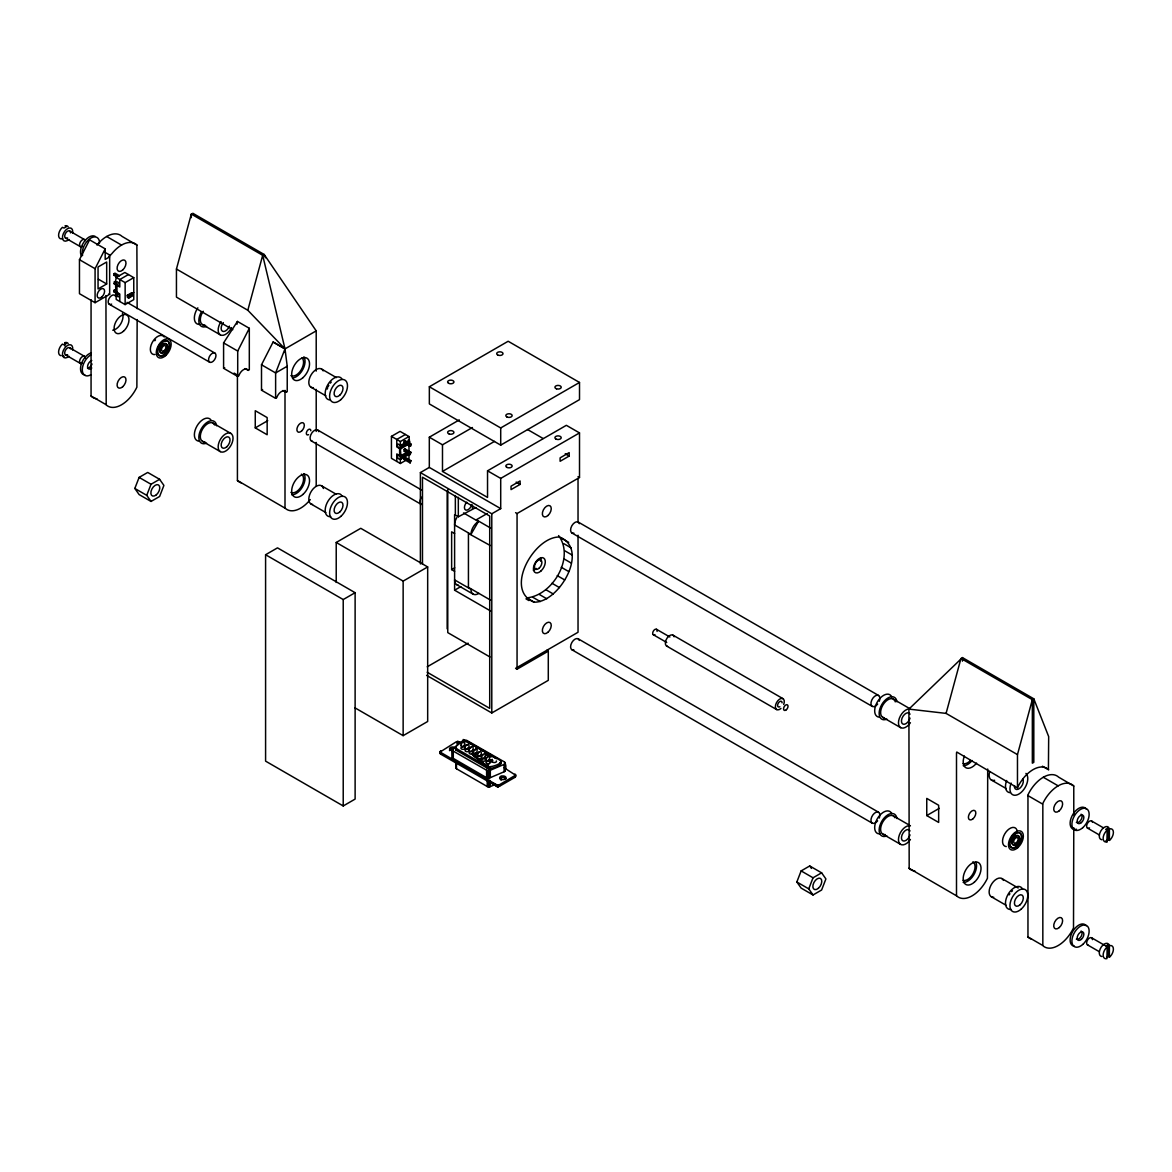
<?xml version="1.0" encoding="UTF-8"?>
<svg xmlns="http://www.w3.org/2000/svg" width="1172" height="1172" viewBox="0 0 1172 1172"><rect width="100%" height="100%" fill="white"/><g stroke="black" fill="none" stroke-linecap="round" stroke-linejoin="round"><path stroke-width="1.5" d="M192.779 213.245L264.154 254.47L316.206 330.87L285.001 348.89L273.105 342.019L261.502 364.785L261.502 390.203L275.625 398.348L276.753 397.645A7.354 4.248 -60 0 1 281.427 391.565A7.354 4.248 -60 0 1 286.115 392.239L287.228 391.653L287.228 366.25L285.001 348.89L262.689 255.306L191.314 214.095L176.445 269.047L176.445 297.131L232.774 329.654M956.762 752.028L1017.472 787.848L1017.472 754.607L946.082 713.396L960.967 658.444L1032.342 699.655L1032.342 763.192L1033.807 762.342L1033.807 698.805L962.432 657.595L908.915 709.104L909.179 868.496A27.337 15.778 -60 0 0 914.849 870.957M500.488 762.24C503.477 765.228 490.878 769.579 487.215 768.143L487.215 766.429L456.479 748.659C452.934 746.403 463.262 739.019 466.646 740.982L500.488 760.525C503.477 763.514 490.878 767.865 487.215 766.429L473.898 756.116A2.11 1.216 0 0 1 473.371 755.588L474.001 754.343M504.18 767.807L515.563 775.175L499.477 784.727L497.06 785.035L440.071 752.043L456.128 741.891L459.365 741.949M440.115 752.849L440.613 754.109L497.06 786.588L499.477 786.28L514.904 777.373L514.991 774.047M534.168 602.174C503.608 590.292 534.036 536.468 559.44 537.01C589.985 548.906 559.571 602.73 534.168 602.174L526.726 597.881C552.701 595.508 575.13 557.462 558.575 535.575M505.103 763.089L504.18 764.364L490.321 770.253L486.951 770.443L453.286 751.135L452.26 749.479L463.087 740.645L466.515 740.25L504.18 761.8C506.451 763.983 506.451 769.564 504.18 771.747L490.321 777.637L486.614 777.71L452.568 757.976L452.656 748.835M236.993 324.205L237.418 321.421L249.314 328.292L249.314 369.766L248.215 370.396L245.08 368.579M473.327 753.098L473.268 753.244A2.11 1.216 0 0 1 470.499 754.006A2.11 1.216 0 0 1 469.357 752.365M285.001 352.494L285.001 348.89L247.819 310.258L262.689 255.306L264.154 254.47L265.443 257.752M1017.472 754.607L1032.342 699.655M474.733 756.409L487.215 766.429L488.153 763.778L489.691 763.368A2.11 1.216 0 0 0 490.116 762.225L489.369 761.595M134.824 488.46L139.116 477.4L147.716 472.448L159.612 479.304L163.904 485.413L159.612 496.488L151.027 501.44L139.116 494.569L134.824 488.46L146.72 495.331L151.027 501.44M146.72 495.331L151.027 484.27L159.612 479.304M796.843 881.989L801.135 870.913L809.72 865.962L821.616 872.832L825.908 878.941L821.616 890.002L813.031 894.969L801.135 888.098L796.843 881.989L808.739 888.859L813.031 894.969M808.739 888.859L813.031 877.784L821.616 872.832M473.312 755.032L487.215 766.429L488.065 763.778A2.11 1.216 0 0 1 485.999 762.547A2.11 1.216 0 0 1 488.153 761.361M1017.472 787.848L1017.736 787.218A27.337 15.778 -60 0 1 1048.413 769.521L1048.676 736.587L1033.807 698.805M1031.521 939.124A27.337 15.778 -60 0 1 1027.961 937.073L1027.961 794.836A27.337 15.778 -60 0 1 1058.624 777.139L1073.772 786.031L1073.772 815.009M1073.772 827.696L1073.508 927.946A27.337 15.778 -60 0 1 1042.831 945.658L1042.831 803.421A27.337 15.778 -60 0 1 1073.508 785.723L1073.772 786.031M489.574 761.697L491.859 759.72A2.11 1.216 0 0 0 492.24 759.324M455.893 767.25L456.479 768.759L487.215 786.515L489.632 786.822L495.756 784.361M79.462 259.686L89.585 239.835L105.187 248.86L105.187 259.422L109.655 256.858L109.655 294.289L95.079 302.698L79.462 293.689L79.462 259.686L95.079 268.696L95.079 302.698M95.079 268.696L105.187 248.86M248.215 370.396L248.186 370.352A7.354 4.248 -60 0 0 243.512 369.678A7.354 4.248 -60 0 0 238.839 375.758L237.711 376.461L237.711 351.043L249.314 328.292M477.927 758.431L487.215 766.429L488.592 763.748M487.215 766.429L488.841 763.704M489.793 761.844L490.76 760.13M489.984 762.02L491.244 760.013M237.711 376.461L223.588 368.301L223.588 342.898L237.418 321.421M489.31 759.939L489.896 756.423A1.553 1.26 -57.8 0 0 489.149 756.013L486.512 757.976L486.307 760.877A1.553 1.26 -57.8 0 0 487.054 761.287L489.31 759.939A2.11 1.216 0 0 0 490.233 760.159M109.655 256.858L108.908 256.419L111.882 253.65A27.337 15.778 -60 0 1 136.875 244.963L137.153 308.675M455.893 748.864L456.479 750.388L487.215 768.143M483.435 754.665L482.952 754.958A2.11 1.216 0 0 1 481.209 755.193M475.173 749.933L474.821 750.153A2.11 1.216 0 0 1 472.843 750.417M1107.159 830.259L1106.939 830.421A7.252 4.19 -60 0 0 1103.145 838.332A7.252 4.19 -60 0 0 1106.939 841.862L1107.159 830.259L1105.665 829.41L1107.892 828.121L1109.591 828.882A7.252 4.19 -60 0 1 1113.4 832.413A7.252 4.19 -60 0 1 1109.591 840.324L1107.892 839.621L1107.892 828.121M1106.778 840.441L1107.892 839.621M1107.159 947.02L1106.939 947.181A7.252 4.19 -60 0 0 1103.145 955.092A7.252 4.19 -60 0 0 1106.939 958.623L1107.159 947.02L1105.665 946.17L1107.892 944.881L1109.591 945.643A7.252 4.19 -60 0 1 1113.4 949.173A7.252 4.19 -60 0 1 1109.591 957.099L1107.892 956.396L1107.892 944.881M1106.778 957.202L1107.892 956.396M117.054 277.075L114.08 275.361L114.08 273.647L114.973 273.135L119.441 275.713M114.08 275.361L114.973 274.849M116.218 277.471L124.847 272.49L133.769 277.647L133.769 299.622L125.14 304.603L116.218 299.446L115.471 281.954L116.218 277.471L125.14 282.613L133.769 277.647M106.681 283.976L98.052 288.957L98.052 266.982L106.681 262.001L106.681 283.976L98.389 279.2M128.422 274.556L119.793 279.537L119.793 287.023L114.08 283.683L114.973 281.441M114.08 283.683L114.973 283.17M114.08 290.246L114.959 289.748L114.08 291.96L114.08 290.246L117.054 291.96M116.218 295.388L119.09 293.733M127.294 295.285L131.601 292.795L133.095 293.659L133.095 295.549L128.788 298.025L127.294 297.175L127.294 295.285L128.788 296.15L133.095 293.659M133.769 292.487L128.041 295.71L128.041 297.6L130.912 295.945M223.588 368.301L224.687 367.671M287.228 366.25L275.625 372.945L261.502 364.785M261.502 390.203L262.601 389.558M255.262 427.883L267.157 434.753L267.157 417.569L255.262 410.713L255.262 427.883L267.743 420.675M429.348 386.76L508.165 341.257L579.51 382.453L579.51 399.623L500.708 445.126L429.348 403.93L429.348 386.76L500.708 427.956L579.51 382.453M408.984 454.458L408.984 458.516L400.355 463.497L391.433 458.34L391.433 436.365L400.062 431.384L408.984 436.541L409.731 443.602M405.409 434.475L396.781 439.456L396.781 446.942L400.355 449.008L408.296 444.422M391.433 436.365L400.355 441.522L408.984 436.541M404.179 441.155L405.043 440.657L410.991 444.085L410.127 446.312L404.179 442.87L404.179 441.155L410.127 444.598L410.991 444.085M404.179 442.87L405.043 442.371L410.991 445.814M401.102 448.583L400.355 445.58L408.984 440.599M401.102 446.854L409.731 441.888M404.179 449.447L405.073 448.935L411.02 452.363L410.127 454.59L404.179 451.161L404.179 449.447L410.127 452.875L411.02 452.363M404.179 451.161L405.073 450.649L408.046 452.363M515.577 512.677L517.057 513.541L579.51 477.487L579.51 432.908L500.708 478.41L500.708 508.633L429.318 467.423L429.318 437.2L459.278 419.913M408.984 444.027L408.984 451.03L400.355 456.011L396.781 453.93L396.781 461.431M401.102 459.014L401.102 457.3L408.296 453.139M409.731 454.033L400.355 459.439L400.355 463.497M404.179 457.754L405.073 457.241L411.02 460.684L410.127 462.911L404.179 459.483L404.179 457.754L410.127 461.197L411.02 460.684M404.179 459.483L405.073 457.241M429.318 437.2L442.489 444.803L472.433 427.516M265.59 554.737L277.5 547.866L355.116 592.695L355.116 799.084L343.22 805.955L265.59 761.141L265.59 554.737L343.22 599.551L355.116 592.695M420.396 563.952L420.396 472.58L429.318 467.423M442.489 444.803L442.489 471.422L494.496 441.39M336.218 582.469L336.218 542.475L360.756 528.308L427.677 566.94L427.677 721.483L403.139 735.65L354.896 707.8M442.489 471.422L487.537 497.426L487.537 470.822L566.354 425.319L579.51 432.908M490.819 611.11L454.604 590.205L454.604 514.64L458.325 516.793L475.905 507.535M520.104 484.388L511.036 489.618L511.036 486.19L520.104 480.945L520.104 484.388L516.163 482.102M569.182 456.055L560.113 461.285L560.113 457.856L569.182 452.612L569.182 456.055L565.241 453.769M487.215 513.512L476.315 519.797L490.746 528.133M478.396 521.511L470.968 534.388A10.519 6.065 -60 0 1 478.396 521.511L463.526 512.926M420.396 472.58L491.786 513.79L500.708 508.633M336.218 542.475L403.139 581.107L427.677 566.94M454.604 571.306L451.63 569.592L454.677 567.834M454.604 590.205L460.845 586.601M478.85 593.384L478.396 593.633A10.519 6.065 -60 0 1 470.968 589.34L454.604 579.891A10.519 6.065 -60 0 0 458.325 585.18M427.209 666.809L468.141 643.164M578.03 535.223L578.03 632.265L515.577 668.333L517.057 669.183L548.291 651.163L548.291 680.346L491.786 712.972L426.608 675.35M482.234 759.104L482.044 759.207A2.11 1.216 0 0 0 482.864 761.141A2.11 1.216 0 0 0 485.721 760.027A2.11 1.216 0 0 0 482.908 758.87M926.759 815.566L938.655 822.436L938.655 805.267L926.759 798.396L926.759 815.566L939.241 808.358M62.614 238.707L62.409 238.795A7.252 4.19 -60 0 1 58.6 235.279A7.252 4.19 -60 0 1 62.409 227.353L64.108 228.057L66.335 226.767L65.061 225.83A7.252 4.19 -60 0 1 68.166 226.782M64.841 345.974L65.061 342.59A7.252 4.19 -60 0 1 68.166 343.557M474.367 754.197L474.426 754.167A2.11 1.216 0 0 1 476.213 754.138L475.187 754.036M473.898 756.116L475.847 756.438A2.11 1.216 0 0 0 477.473 755.369L477.575 753.874A3.926 3.208 -57.8 0 1 478.674 752.028L480.901 751.193L481.428 753.625A3.926 3.208 -57.8 0 1 480.344 755.471L478.323 756.365A1.538 1.245 -57.8 0 1 477.766 756.043L477.458 755.398M908.915 709.104L946.082 713.396M486.966 755.369L492.87 756.13L485.237 753.171M473.268 753.244L478.015 753.933M486.79 754.841L492.87 756.13L486.087 753.552M476.594 752.702L477.092 752.805A2.11 1.216 0 0 0 479.48 752.102M474.206 754.241L472.712 753.757L475.583 756.467M486.263 753.874L492.87 756.13L486.57 755.149L492.87 756.13L486.19 753.669M467.203 741.744L487.874 753.655L477.619 747.839M477.356 747.692L463.13 739.503L465.123 740.528M465.255 740.704L467.262 741.876M527.517 429.509L543.046 438.475M578.03 476.623L579.51 477.487M1042.421 766.21L1048.676 769.828M137.153 245.27L122.005 236.378A27.337 15.778 -60 0 0 96.998 245.065M176.445 269.047L247.819 310.258M106.667 236.495L121.536 245.08M1043.3 777.256L1058.169 785.841M321.509 369.004L336.379 377.589M893.313 699.127L909.677 708.577M578.177 522.038L878.575 695.465M487.537 470.822L500.708 478.41M69.646 231.001L84.516 239.586M1091.586 821.001L1103.482 827.872M104.557 252.068L110.505 255.496M65.544 238.092L80.414 246.677M1087.484 828.106L1099.38 834.977M1027.683 795.466L1042.553 804.051M1105.665 840.91L1107.159 841.774M571.877 532.967L872.261 706.394M202.492 324.571L220.336 334.87A10.519 6.065 -60 0 0 231.485 327.589M310.99 387.214L325.86 395.799M882.794 717.337L900.653 727.651M991.307 779.981L1006.177 788.566M114.08 273.647L118.548 276.226M223.588 342.898L237.711 351.043M561.256 538.065L568.698 542.358M114.08 281.969L117.054 283.683M563.791 543.647L571.218 547.939M131.601 294.685L133.095 295.549M116.218 291.96L119.793 294.026L119.793 301.512M564.64 550.708L572.082 555.001M114.08 291.96L117.054 293.689M282.994 390.481L286.129 392.298M127.016 302.361L214.945 353.124A5.259 3.033 -60 0 1 213.157 361.298A5.259 3.033 -60 0 1 208.689 358.529A5.259 3.033 -60 0 1 214.945 353.124M108.908 293.85L109.655 294.289M563.791 558.766L571.218 563.058M106.681 296.003L105.934 295.578L106.198 404.897A27.337 15.778 -60 0 0 136.875 387.185L137.153 319.546M234.092 373.106L237.242 374.923M109.216 304.222L209.685 362.221M561.256 567.263L568.698 571.555M317.671 430.021L421.437 489.925M672.948 635.136L782.999 698.673M656.496 629.291L669.886 637.011M557.242 575.628L564.684 579.92M653.346 634.755L666.736 642.476M311.371 440.95L421.407 504.487A6.314 3.648 -60 0 1 421.407 497.206M666.648 646.065L776.684 709.602M470.968 534.388L454.604 524.953A10.519 6.065 -60 0 1 456.787 517.614M552.012 583.29L559.44 587.582M454.604 533.538L451.63 531.824L451.63 569.592M545.903 589.721L553.345 594.014M539.369 594.497L546.797 598.789M532.821 597.28L540.263 601.573M525.95 598.833L528.924 600.562M213.011 423.121L230.855 433.42A10.519 6.065 -60 0 1 227.515 449.711A10.519 6.065 -60 0 1 218.417 444.452A10.519 6.065 -60 0 1 230.855 433.42M321.509 485.765L336.379 494.35M893.313 815.888L909.677 825.337M1001.826 878.531L1018.175 887.98M578.177 638.813L878.575 812.24M64.841 342.678L66.335 343.543L64.108 344.832L62.409 344.129A7.252 4.19 -60 0 0 58.644 351.248A7.252 4.19 -60 0 0 61.164 355.687M69.646 347.762L84.516 356.347M1091.586 937.761L1104.962 945.496M65.544 354.867L80.414 363.452M490.746 600.24L468.434 587.362L468.434 533.45L490.292 545.551M1087.484 944.866L1099.38 951.737M62.614 355.482L64.108 356.332M571.877 649.742L872.261 823.169M456.787 584.711L473.136 594.16M202.492 441.331L220.336 451.63M310.99 503.975L325.86 512.56M882.794 834.112L900.653 844.411M991.307 896.756L1006.177 905.341M546.797 650.299L548.291 651.163M91.064 299.71L91.064 396.004L105.934 404.589M237.418 375.567L237.418 480.491L285.265 508.282A27.337 15.778 -60 0 0 310.272 499.594M908.915 868.188L956.762 895.965A27.337 15.778 -60 0 0 987.439 878.253L987.703 769.022M1027.683 936.765L1042.553 945.35M489.969 656.979L447.763 632.616L447.763 489.764M139.116 477.4L151.027 484.27M801.135 870.913L813.031 877.784M427.179 672.245L489.706 708.342L489.706 516.017L422.477 477.209L422.477 564.303M486.644 754.241L491.258 756.907M488.914 760.364L491.962 762.122M471.803 754.05L473.283 755.237M473.327 755.471L474.308 756.292M475.847 756.438L477.458 757.888M237.418 480.491L237.682 480.813A27.337 15.778 -60 0 0 241.256 482.864M91.064 396.004L91.328 396.312A27.337 15.778 -60 0 0 96.998 398.788M504.678 769.55L505.103 770.473M809.72 865.962L811.434 868.408M408.984 451.03L409.731 452.319M401.102 457.3L400.355 449.008M465.094 748.263L465.401 748.908A1.538 1.245 -57.8 0 0 465.958 749.23L467.98 748.337A3.926 3.208 -57.8 0 0 469.078 746.491L468.727 744.176L466.31 744.894A3.926 3.208 -57.8 0 0 465.211 746.74L465.094 748.263A2.11 1.216 0 0 1 462.442 749.289A2.11 1.216 0 0 1 461.153 747.56M481.546 757.639L481.809 758.343A1.553 1.26 -57.8 0 0 482.556 758.767L485.193 756.834L485.428 753.918A1.553 1.26 -57.8 0 0 484.695 753.493L482.439 754.812L481.546 757.639A2.11 1.216 0 0 1 479.04 758.811A2.11 1.216 0 0 1 477.575 757.141M1109.386 828.97L1109.386 840.485M1109.386 945.745L1109.386 957.246M962.432 657.595L962.432 661.169M956.499 752.644L956.499 895.657M578.03 478.454L578.03 522.404M517.057 513.541L517.057 669.183M515.607 774.868L515.607 776.567M515.534 774.575L515.49 776.86M514.904 775.82L514.904 777.373M504.854 762.386L504.854 771.161M504.678 762.166L504.678 771.381M504.18 764.364L504.18 771.747M501.045 761.024L501.045 763.499M501.045 776.391L501.045 780.303M500.708 427.956L500.708 445.126M500.488 762.298L500.488 764.012M500.18 762.474L500.18 764.188M499.477 784.727L499.477 786.28M498.613 785.064L498.613 786.617M498.349 785.108L498.349 786.661M498.1 785.137L498.1 786.676M497.836 785.137L497.836 786.69M497.573 785.123L497.573 786.676M497.309 785.094L497.309 786.632M497.06 785.035L497.06 786.588M496.239 784.669L496.239 786.222M493.515 783.101L493.515 784.639M491.786 513.79L491.786 712.972M490.321 770.253L490.321 777.637M489.867 766.664L489.867 768.378M489.867 780.449L489.867 786.749M489.632 766.722L489.632 768.451M489.632 780.523L489.632 786.822M489.383 766.781L489.383 768.495M489.266 770.561L489.266 777.944M489.383 780.581L489.383 786.866M489.134 766.81L489.134 768.539M489.134 780.611L489.134 786.91M488.87 766.825L488.87 768.554M488.885 770.619L488.885 778.003M488.87 780.625L488.87 786.925M488.607 766.825L488.607 768.539M488.607 780.625L488.607 786.91M488.343 766.81L488.343 768.524M488.49 770.634L488.49 778.018M488.343 780.596L488.343 786.895M488.094 766.766L488.094 768.48M488.094 770.634L488.094 778.018M488.094 780.552L488.094 786.852M487.698 770.59L487.698 777.974M487.318 770.531L487.318 777.915M487.215 780.215L487.215 786.515M486.951 770.443L486.951 777.827M486.614 770.326L486.614 777.71M472.463 505.279L472.463 508.633M463.409 741.026L463.409 742.74M458.545 741.583L458.545 743.121M458.325 497.294L458.325 516.793M458.296 741.524L458.296 743.077M458.032 741.495L458.032 743.033M457.769 741.48L457.769 743.033M457.505 741.48L457.505 743.033M457.256 741.51L457.256 743.048M456.992 741.554L456.992 743.092M456.479 748.659L456.479 750.388M456.479 762.459L456.479 768.759M455.893 747.15L455.835 749.904M455.835 761.976L455.835 768.275L455.688 761.683M455.703 747.443L455.747 749.758M455.351 495.551L455.351 515.079M453.286 751.135L453.286 758.518M452.407 750.373L452.568 757.976M452.26 749.479L452.304 757.537M447.162 491.215L447.162 628.837M440.701 750.798L440.701 752.351M440.613 752.571L440.613 754.109M440.042 751.442L440.071 753.596M410.127 444.598L410.127 446.312M410.127 452.875L410.127 454.59M410.127 461.197L410.127 462.911M405.043 440.657L405.043 442.371M405.073 448.935L405.073 450.649M403.139 581.107L403.139 735.65M400.355 441.522L400.355 445.58M399.623 448.583L399.623 455.571M343.22 599.551L343.22 805.955M316.206 330.87L316.206 371.099M316.206 389.382L316.206 431.442M316.206 442.415L316.206 486.292M285.001 390.364L285.001 507.974M275.625 398.348L275.625 372.945L285.001 348.89L273.105 342.019M191.314 214.095L191.314 217.67M132.348 293.22L132.348 295.11M131.601 292.795L131.601 293.733M128.788 296.15L128.788 298.025M125.14 282.613L125.14 304.603M116.966 285.382L116.966 292.385M111.633 304.134A5.259 3.033 -60 0 1 108.806 299.08A5.259 3.033 -60 0 1 115.222 295.886M910.029 834.889A6.314 3.648 -60 0 1 903.187 840.954A6.314 3.648 -60 0 1 903.187 832.779A6.314 3.648 -60 0 1 910.029 830.948M878.165 833.732A12.614 7.281 -60 0 1 878.165 817.382A12.614 7.281 -60 0 1 891.833 813.72M880.187 833.907A12.614 7.281 -60 0 1 879.132 833.922M886.896 835.885A12.614 7.281 -60 0 1 879.147 829.703A12.614 7.281 -60 0 1 887.673 814.936A12.614 7.281 -60 0 1 896.902 818.554M885.212 834.581A10.519 6.065 -60 0 1 882.794 821.968A10.519 6.065 -60 0 1 894.925 817.748M910.424 839.504A10.519 6.065 -60 0 1 900.418 844.265A10.519 6.065 -60 0 1 900.418 832.662A10.519 6.065 -60 0 1 910.424 825.879M68.928 356.259A7.252 4.19 -60 0 1 62.482 354.779A7.252 4.19 -60 0 1 68.049 345.154A7.252 4.19 -60 0 1 72.547 349.989M82.465 363.247A4.102 2.373 -60 0 1 79.564 361.577A4.102 2.373 -60 0 1 82.465 356.552A4.102 2.373 -60 0 1 85.366 358.222M67.595 354.662A4.102 2.373 -60 0 1 64.709 353.27A4.102 2.373 -60 0 1 67.097 348.304A4.102 2.373 -60 0 1 70.393 348.831M972.892 861.845A10.519 6.065 -60 0 1 973.229 873.374A10.519 6.065 -60 0 1 963.12 880.377M975.88 862.24A12.614 7.281 -60 0 1 973.522 875.294A12.614 7.281 -60 0 1 963.179 882.443M970.489 760.467A10.519 6.065 -60 0 1 963.12 763.602M976.569 763.104A12.614 7.281 -60 0 1 965.787 767.689A12.614 7.281 -60 0 1 964.38 756.072M972.101 760.525A12.614 7.281 -60 0 1 963.179 765.682M303.87 473.649A12.614 7.281 -60 0 1 302.449 486.907A12.614 7.281 -60 0 1 291.682 494.76M301.394 474.147A10.519 6.065 -60 0 1 301.394 486.292A10.519 6.065 -60 0 1 290.89 492.372M303.87 356.889A12.614 7.281 -60 0 1 302.845 369.414A12.614 7.281 -60 0 1 292.736 377.985M302.039 357.87A10.519 6.065 -60 0 1 301.043 370.118A10.519 6.065 -60 0 1 290.89 375.597M308.573 434.636A3.15 1.817 -60 0 1 306.346 433.347A3.15 1.817 -60 0 1 308.573 429.479A3.15 1.817 -60 0 1 310.8 430.769M312.294 441.243A6.314 3.648 -60 0 1 311.811 432.966A6.314 3.648 -60 0 1 318.828 431.662M1101.841 839.753A7.252 4.19 -60 0 1 1100.772 831.051A7.252 4.19 -60 0 1 1108.844 827.608M1089.535 827.901A4.102 2.373 -60 0 1 1086.649 826.509A4.102 2.373 -60 0 1 1089.022 821.543A4.102 2.373 -60 0 1 1092.333 822.07M877.652 704.108A6.314 3.648 -60 0 1 871.016 704.372A6.314 3.648 -60 0 1 876.187 695.421A6.314 3.648 -60 0 1 879.278 701.281M573.87 533.143A6.314 3.648 -60 0 1 571.877 525.686A6.314 3.648 -60 0 1 579.334 523.694M1019.083 832.633A8.409 4.864 -60 0 1 1018.776 843.972A8.409 4.864 -60 0 1 1009.722 845.276M1009.722 841.716A8.409 4.864 -60 0 1 1010.323 839.709M1010.747 838.713A8.409 4.864 -60 0 1 1011.26 837.746M1011.846 836.823A8.409 4.864 -60 0 1 1017.003 832.647M1018.908 839.841A5.259 3.033 -60 0 1 1012.623 844.572A5.259 3.033 -60 0 1 1014.659 836.456A5.259 3.033 -60 0 1 1019.054 839.211M1006.25 846.58A10.519 6.065 -60 0 1 1004.712 833.966A10.519 6.065 -60 0 1 1016.402 828.985M1016.827 829.747A10.519 6.065 -60 0 1 1017.149 830.626M1076.497 829.234A12.203 7.047 -60 0 1 1071.897 816.21A12.203 7.047 -60 0 1 1086.21 809.032M1081.097 814.218A4.732 2.725 -60 0 1 1081.097 819.682A4.732 2.725 -60 0 1 1076.365 822.422M198.83 441.141A12.614 7.281 -60 0 1 196.984 426.007A12.614 7.281 -60 0 1 211.019 420.03M206.58 443.119A12.614 7.281 -60 0 1 198.83 436.922A12.614 7.281 -60 0 1 207.356 422.154A12.614 7.281 -60 0 1 216.6 425.773M204.895 441.8A10.519 6.065 -60 0 1 202.492 429.186A10.519 6.065 -60 0 1 214.623 424.967M1074.416 946.2A12.203 7.047 -60 0 1 1072.644 931.564A12.203 7.047 -60 0 1 1086.21 925.792M1081.097 930.993A4.732 2.725 -60 0 1 1081.097 936.457A4.732 2.725 -60 0 1 1076.365 939.182M910.029 718.128A6.314 3.648 -60 0 1 903.187 724.193A6.314 3.648 -60 0 1 903.187 716.019A6.314 3.648 -60 0 1 910.029 714.188M879.132 717.161A12.614 7.281 -60 0 1 876.89 702.746A12.614 7.281 -60 0 1 890.676 695.304M891.321 696.051A12.614 7.281 -60 0 1 891.833 696.959M886.896 719.125A12.614 7.281 -60 0 1 879.147 712.928A12.614 7.281 -60 0 1 887.673 698.16A12.614 7.281 -60 0 1 896.902 701.779M884.347 717.821A10.519 6.065 -60 0 1 882.794 705.192A10.519 6.065 -60 0 1 894.5 700.226M894.925 700.988A10.519 6.065 -60 0 1 895.247 701.867M910.424 722.728A10.519 6.065 -60 0 1 900.418 727.504A10.519 6.065 -60 0 1 900.418 715.902A10.519 6.065 -60 0 1 910.424 709.119M1101.841 956.513A7.252 4.19 -60 0 1 1101.284 947.005A7.252 4.19 -60 0 1 1109.357 945.511M1088.085 945.057A4.102 2.373 -60 0 1 1088.085 939.255A4.102 2.373 -60 0 1 1092.436 939.651M329.64 399.901A12.614 7.281 -60 0 1 327.779 384.768A12.614 7.281 -60 0 1 341.828 378.79M327.222 389.089A10.519 6.065 -60 0 1 327.662 387.829M328.189 386.584A10.519 6.065 -60 0 1 328.834 385.368M330.372 383.112A10.519 6.065 -60 0 1 331.251 382.116M313.407 387.683A10.519 6.065 -60 0 1 310.99 375.069A10.519 6.065 -60 0 1 323.12 370.85M1010.997 909.443A12.614 7.281 -60 0 1 1008.096 894.309A12.614 7.281 -60 0 1 1022.643 889.24M1009.151 894.91A10.519 6.065 -60 0 1 1009.883 893.753M1011.568 891.658A10.519 6.065 -60 0 1 1012.476 890.764M992.039 897.063A10.519 6.065 -60 0 1 992.039 883.439A10.519 6.065 -60 0 1 1003.437 880.392M993.709 897.225A10.519 6.065 -60 0 1 992.845 897.225M84.823 374.85A12.203 7.047 -60 0 1 81.161 364.536A12.203 7.047 -60 0 1 91.357 352.831M90.918 374.732A12.203 7.047 -60 0 1 82.289 369.751A12.203 7.047 -60 0 1 90.918 354.808M91.782 368.008A4.732 2.725 -60 0 1 87.563 366.704A4.732 2.725 -60 0 1 91.782 360.536M92.031 363.994A4.732 2.725 -60 0 1 87.461 368.052M540.644 557.638A8.409 4.864 -60 0 1 540.644 561.183M536.439 568.479A8.409 4.864 -60 0 1 533.363 570.251M330.68 516.662A12.614 7.281 -60 0 1 327.017 502.993A12.614 7.281 -60 0 1 341.169 494.818M341.828 495.566A12.614 7.281 -60 0 1 342.341 496.474M312.528 504.443A10.519 6.065 -60 0 1 311.723 490.672A10.519 6.065 -60 0 1 323.428 488.504M122.459 313.393A10.519 6.065 -60 0 1 120.848 323.677A10.519 6.065 -60 0 1 112.746 330.211M163.274 341.301A8.409 4.864 -60 0 1 169.193 344.143A8.409 4.864 -60 0 1 164.3 354.34A8.409 4.864 -60 0 1 157.531 353.255M157.531 349.71A8.409 4.864 -60 0 1 159.656 344.802M160.3 343.938A8.409 4.864 -60 0 1 162.498 341.799M166.864 347.205A5.259 3.033 -60 0 1 161.135 352.919A5.259 3.033 -60 0 1 161.135 345.887A5.259 3.033 -60 0 1 166.864 344.978M154.792 340.759A8.409 4.864 -60 0 1 155.495 339.953M154.924 354.559A10.519 6.065 -60 0 1 152.184 342.561A10.519 6.065 -60 0 1 164.212 336.979M1022.731 778.955A6.314 3.648 -60 0 1 1019.743 788.302A6.314 3.648 -60 0 1 1014.439 785.636M1025.939 773.403A12.614 7.281 -60 0 1 1025.178 787.394A12.614 7.281 -60 0 1 1013.443 795.07A12.614 7.281 -60 0 1 1011.143 783.072M1009.942 792.682A12.614 7.281 -60 0 1 1006.675 780.493M994.632 780.288A10.519 6.065 -60 0 1 989.695 771.557M68.928 239.498A7.252 4.19 -60 0 1 62.482 238.019A7.252 4.19 -60 0 1 68.049 228.379A7.252 4.19 -60 0 1 72.547 233.213M82.465 246.486A4.102 2.373 -60 0 1 79.579 245.095A4.102 2.373 -60 0 1 81.967 240.128A4.102 2.373 -60 0 1 85.263 240.641M67.595 237.887A4.102 2.373 -60 0 1 64.694 236.217A4.102 2.373 -60 0 1 67.595 231.192A4.102 2.373 -60 0 1 70.496 232.876M408.237 440.027A2.11 1.216 60 0 1 408.94 442.357M471.715 504.502A5.259 3.033 -60 0 1 465.65 510.01A5.259 3.033 -60 0 1 466.749 502.202M229.448 326.109A6.314 3.648 -60 0 1 222.431 331.222A6.314 3.648 -60 0 1 223.354 322.593M199.87 324.38A12.614 7.281 -60 0 1 197.848 307.84M206.58 326.343A12.614 7.281 -60 0 1 199.299 323.648A12.614 7.281 -60 0 1 201.438 311.811M204.895 325.04A10.519 6.065 -60 0 1 203.225 311.269M220.336 334.87A10.519 6.065 -60 0 1 221.069 321.567M573.87 649.918A6.314 3.648 -60 0 1 571.877 642.446A6.314 3.648 -60 0 1 579.334 640.454M877.652 820.869A6.314 3.648 -60 0 1 871.016 821.133A6.314 3.648 -60 0 1 876.187 812.181A6.314 3.648 -60 0 1 879.278 818.041M453.037 750.681A3.194 1.846 0 0 1 449.799 748.102A3.194 1.846 0 0 1 455.263 747.707M449.579 750.666A3.194 1.846 0 0 1 450.781 748.923A3.194 1.846 0 0 1 454.003 748.688M499.858 778.706A3.194 1.846 0 0 1 502.964 777.49A3.194 1.846 0 0 1 505.938 778.809M467.291 744.528A2.11 1.216 0 0 1 467.203 744.821M466.998 745.114A2.11 1.216 0 0 1 464.727 745.67M471.232 747.355A2.11 1.216 0 0 1 468.126 747.868M475.524 749.201A2.11 1.216 0 0 1 475.48 749.509M470.236 751.809A2.11 1.216 0 0 1 472.272 751.809M461.841 747.106A2.11 1.216 0 0 1 464.317 747.165M496.342 760.921A2.11 1.216 0 0 1 495.346 762.401A2.11 1.216 0 0 1 492.665 762.049A2.11 1.216 0 0 1 492.87 760.467M469.078 750.974A2.11 1.216 0 0 1 466.192 751.574A2.11 1.216 0 0 1 465.343 749.875A2.11 1.216 0 0 1 468.331 749.494M487.171 755.471A2.11 1.216 0 0 1 487.86 756.57M487.713 756.863A2.11 1.216 0 0 1 486.614 757.493L485.325 757.566A2.11 1.216 0 0 1 484.607 757.39M478.674 756.511A2.11 1.216 0 0 1 480.461 756.541M779.834 706.716A3.15 1.817 -60 0 1 777.607 705.427A3.15 1.817 -60 0 1 779.834 701.559A3.15 1.817 -60 0 1 782.076 702.848M654.928 634.594A3.15 1.817 -60 0 1 652.701 633.07A3.15 1.817 -60 0 1 655.309 629.261A3.15 1.817 -60 0 1 657.082 631.444M667.571 646.358A6.314 3.648 -60 0 1 667.088 638.081A6.314 3.648 -60 0 1 674.105 636.777M780.992 708.445A6.314 3.648 -60 0 1 775.381 706.716A6.314 3.648 -60 0 1 780.992 698.497A6.314 3.648 -60 0 1 783.702 704.489M81.659 256.272A12.203 7.047 -60 0 1 83.871 242.106A12.203 7.047 -60 0 1 95.225 236.407M82.582 255.393A12.203 7.047 -60 0 1 89.79 238.78A12.203 7.047 -60 0 1 99.532 243.029M460.933 745.172L461.211 746.447A1.553 1.26 -57.8 0 0 461.958 746.872L464.61 744.938L464.845 742.023A1.553 1.26 -57.8 0 0 464.097 741.598L462.076 742.652L460.933 745.172M473.298 752.307L473.576 753.581A1.553 1.26 -57.8 0 0 474.308 754.006L476.96 752.072L477.194 749.157A1.553 1.26 -57.8 0 0 476.462 748.732L474.426 749.787L473.298 752.307M469.196 749.699L469.503 751.252A1.538 1.26 -57.8 0 0 470.045 751.604L472.052 750.754A3.926 3.208 -57.8 0 0 473.166 748.937L473.034 746.725A1.538 1.26 -57.8 0 0 472.492 746.388L470.485 747.223A3.926 3.208 -57.8 0 0 469.357 749.055L469.196 749.699M492.87 756.13L486.717 754.988L492.87 756.13M488.167 753.933L496.43 758.606L488.241 753.962M818.408 888.273A6.314 3.648 -60 0 0 820.532 878.458A6.314 3.648 -60 0 0 813.031 884.948A6.314 3.648 -60 0 0 818.408 888.273M974.415 882.135A12.614 7.281 -60 0 0 978.415 862.592A12.614 7.281 -60 0 0 963.487 875.836A12.614 7.281 -60 0 0 974.415 882.135M973.068 818.73A5.259 3.033 -60 0 0 974.738 810.584A5.259 3.033 -60 0 0 968.512 816.108A5.259 3.033 -60 0 0 973.068 818.73M506.758 416.866A3.15 1.817 0 0 0 512.047 416.045A3.15 1.817 0 0 0 508.179 413.819A3.15 1.817 0 0 0 506.758 416.866M448.539 383.244A3.15 1.817 0 0 0 453.828 382.438A3.15 1.817 0 0 0 449.96 380.197A3.15 1.817 0 0 0 448.539 383.244M497.631 354.926A3.15 1.817 0 0 0 502.905 354.105A3.15 1.817 0 0 0 499.038 351.878A3.15 1.817 0 0 0 497.631 354.926M556.495 388.811A3.15 1.817 0 0 0 561.227 387.243A3.15 1.817 0 0 0 556.495 385.661A3.15 1.817 0 0 0 556.495 388.811M302.918 494.452A12.614 7.281 -60 0 0 306.918 474.909A12.614 7.281 -60 0 0 291.989 488.153A12.614 7.281 -60 0 0 302.918 494.452M302.918 377.692A12.614 7.281 -60 0 0 306.918 358.149A12.614 7.281 -60 0 0 291.989 371.377A12.614 7.281 -60 0 0 302.918 377.692M301.57 431.047A5.259 3.033 -60 0 0 303.24 422.902A5.259 3.033 -60 0 0 297.014 428.41A5.259 3.033 -60 0 0 301.57 431.047M1017.457 846.184A8.409 4.864 -60 0 0 1020.123 833.146A8.409 4.864 -60 0 0 1010.161 841.979A8.409 4.864 -60 0 0 1017.457 846.184M1016.871 844.03A5.259 3.033 -60 0 0 1018.541 835.885A5.259 3.033 -60 0 0 1012.33 841.393A5.259 3.033 -60 0 0 1016.871 844.03M1017.838 847.62A10.519 6.065 -60 0 0 1021.178 831.329A10.519 6.065 -60 0 0 1008.726 842.36A10.519 6.065 -60 0 0 1017.838 847.62M1016.49 842.595A3.15 1.817 -60 0 0 1017.486 837.702A3.15 1.817 -60 0 0 1013.765 841.013A3.15 1.817 -60 0 0 1016.49 842.595M1082.752 827.681A12.203 7.047 -60 0 0 1086.62 808.783A12.203 7.047 -60 0 0 1072.19 821.587A12.203 7.047 -60 0 0 1082.752 827.681M1081.39 822.583A4.732 2.725 -60 0 0 1082.884 815.258A4.732 2.725 -60 0 0 1077.288 820.224A4.732 2.725 -60 0 0 1081.39 822.583M226.753 446.84A6.314 3.648 -60 0 0 228.745 437.068A6.314 3.648 -60 0 0 221.288 443.675A6.314 3.648 -60 0 0 226.753 446.84M1082.752 944.442A12.203 7.047 -60 0 0 1086.62 925.558A12.203 7.047 -60 0 0 1072.19 938.347A12.203 7.047 -60 0 0 1082.752 944.442M1081.39 939.343A4.732 2.725 -60 0 0 1082.884 932.018A4.732 2.725 -60 0 0 1077.288 936.985A4.732 2.725 -60 0 0 1081.39 939.343M339.704 395.286A6.314 3.648 -60 0 0 341.711 385.515A6.314 3.648 -60 0 0 334.24 392.137A6.314 3.648 -60 0 0 339.704 395.286M340.862 399.608A12.614 7.281 -60 0 0 344.861 380.05A12.614 7.281 -60 0 0 329.933 393.294A12.614 7.281 -60 0 0 340.862 399.608M1020.021 904.828A6.314 3.648 -60 0 0 1022.028 895.056A6.314 3.648 -60 0 0 1014.556 901.678A6.314 3.648 -60 0 0 1020.021 904.828M1021.178 909.135A12.614 7.281 -60 0 0 1025.178 889.592A12.614 7.281 -60 0 0 1010.249 902.836A12.614 7.281 -60 0 0 1021.178 909.135M1059.312 927.521A6.314 3.648 -60 0 0 1061.319 917.749A6.314 3.648 -60 0 0 1053.862 924.371A6.314 3.648 -60 0 0 1059.312 927.521M1059.312 810.76A6.314 3.648 -60 0 0 1061.319 800.974A6.314 3.648 -60 0 0 1053.862 807.596A6.314 3.648 -60 0 0 1059.312 810.76M539.135 568.2A5.259 3.033 -60 0 0 540.805 560.055A5.259 3.033 -60 0 0 534.578 565.578A5.259 3.033 -60 0 0 539.135 568.2M540.907 571.042A8.409 4.864 -60 0 0 543.574 558.019A8.409 4.864 -60 0 0 533.626 566.838A8.409 4.864 -60 0 0 540.907 571.042M339.704 512.061A6.314 3.648 -60 0 0 341.711 502.29A6.314 3.648 -60 0 0 334.24 508.897A6.314 3.648 -60 0 0 339.704 512.061M340.862 516.369A12.614 7.281 -60 0 0 344.861 496.825A12.614 7.281 -60 0 0 329.933 510.054A12.614 7.281 -60 0 0 340.862 516.369M122.694 386.76A6.314 3.648 -60 0 0 124.701 376.988A6.314 3.648 -60 0 0 117.229 383.61A6.314 3.648 -60 0 0 122.694 386.76M122.694 270A6.314 3.648 -60 0 0 124.701 260.228A6.314 3.648 -60 0 0 117.229 266.85A6.314 3.648 -60 0 0 122.694 270M123.47 331.251A10.519 6.065 -60 0 0 126.796 314.96A10.519 6.065 -60 0 0 114.358 325.992A10.519 6.065 -60 0 0 123.47 331.251M101.774 296.985A5.259 3.033 -60 0 0 103.561 288.81A5.259 3.033 -60 0 0 97.305 294.216A5.259 3.033 -60 0 0 101.774 296.985M165.252 354.164A8.409 4.864 -60 0 0 167.933 341.14A8.409 4.864 -60 0 0 157.971 349.959A8.409 4.864 -60 0 0 165.252 354.164M164.681 352.01A5.259 3.033 -60 0 0 166.351 343.865A5.259 3.033 -60 0 0 160.125 349.388A5.259 3.033 -60 0 0 164.681 352.01M165.648 355.599A10.519 6.065 -60 0 0 168.973 339.323A10.519 6.065 -60 0 0 156.535 350.355A10.519 6.065 -60 0 0 165.648 355.599M164.3 350.575A3.15 1.817 -60 0 0 165.296 345.696A3.15 1.817 -60 0 0 161.56 349.007A3.15 1.817 -60 0 0 164.3 350.575M397.381 456.377A2.11 1.216 60 0 0 399.623 459.146A2.11 1.216 60 0 0 399.623 456.172A2.11 1.216 60 0 0 397.381 456.377M397.381 445.214A2.11 1.216 60 0 0 399.623 447.982A2.11 1.216 60 0 0 399.623 445.008A2.11 1.216 60 0 0 397.381 445.214M116.218 282.877A2.11 1.216 60 0 0 118.445 285.646A2.11 1.216 60 0 0 118.445 282.672A2.11 1.216 60 0 0 116.218 282.877M116.218 294.04A2.11 1.216 60 0 0 118.445 296.809A2.11 1.216 60 0 0 118.445 293.835A2.11 1.216 60 0 0 116.218 294.04M547.954 515.519A6.314 3.648 -60 0 0 549.961 505.747A6.314 3.648 -60 0 0 542.49 512.369A6.314 3.648 -60 0 0 547.954 515.519M547.954 632.279A6.314 3.648 -60 0 0 549.961 622.508A6.314 3.648 -60 0 0 542.49 629.13A6.314 3.648 -60 0 0 547.954 632.279M449.198 433.992A3.15 1.817 0 0 0 453.93 432.424A3.15 1.817 0 0 0 449.198 430.842A3.15 1.817 0 0 0 449.198 433.992M506.758 467.32A3.15 1.817 0 0 0 512.047 466.5A3.15 1.817 0 0 0 508.179 464.273A3.15 1.817 0 0 0 506.758 467.32M555.836 438.987A3.15 1.817 0 0 0 561.11 438.167A3.15 1.817 0 0 0 557.257 435.94A3.15 1.817 0 0 0 555.836 438.987M501.015 779.292A3.194 1.846 0 0 0 506.055 777.959A3.194 1.846 0 0 0 501.543 776.098A3.194 1.846 0 0 0 501.015 779.292M786.368 709.719A3.15 1.817 -60 0 0 787.364 704.841A3.15 1.817 -60 0 0 783.629 708.152A3.15 1.817 -60 0 0 786.368 709.719M156.389 494.76A6.314 3.648 -60 0 0 158.528 484.944A6.314 3.648 -60 0 0 151.027 491.434A6.314 3.648 -60 0 0 156.389 494.76"/></g></svg>
